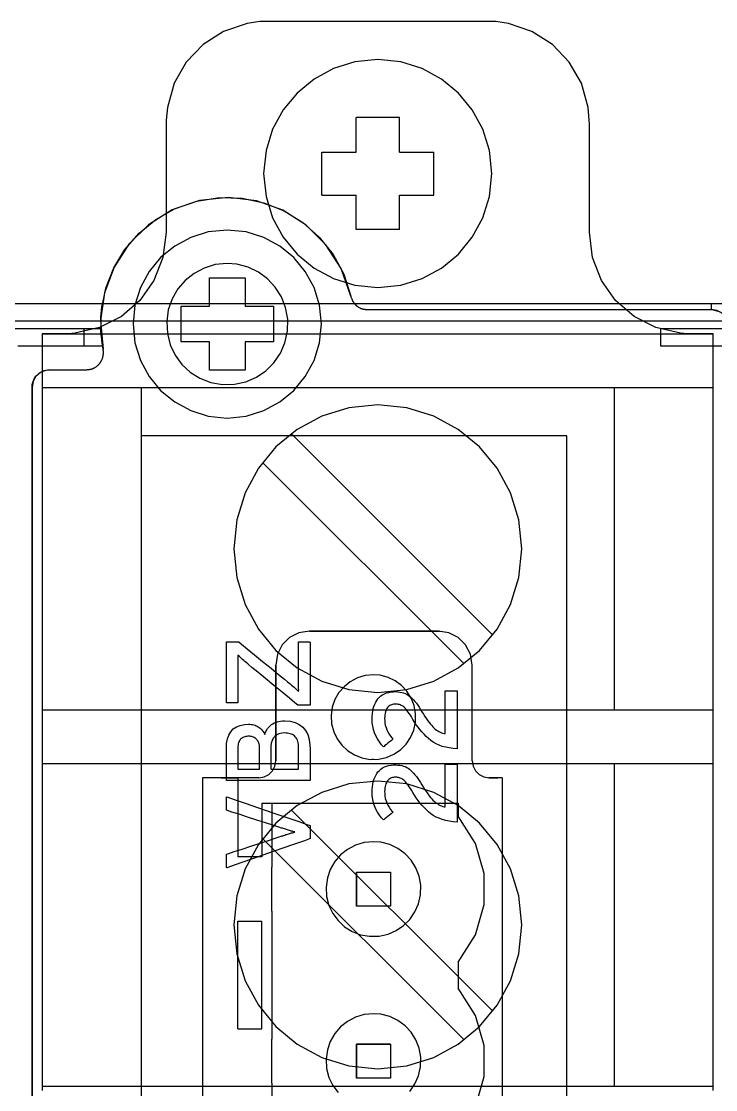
# Model space of a CAD drawing. Extents: x 1 to 47.7, y 0.2 to 33.5.
# Drawn here: x 35.12 to 35.927, y 14.195 to 15.438 of the extents above; entities that cross this region are included whole.
import ezdxf

# ---------------------------------------------------------------- set-up
doc = ezdxf.new("R2010")
doc.units = 0
doc.header["$MEASUREMENT"] = 0
for name, color, linetype in [('1_1__SCREW_TERMINAL_BLOCK_', 7, 'CONTINUOUS'), ('1_2__SCREW_TERMINAL_BLOCK_', 7, 'CONTINUOUS'), ('1_3__CONNECTORIZED_RELAY__', 7, 'CONTINUOUS'), ('1_4__CONNECTORIZED_RELAY__', 7, 'CONTINUOUS')]:
    doc.layers.add(name, color=color, linetype=linetype)

msp = doc.modelspace()

# ---------------------------------------------------------------- linework, layer by layer
at = {"layer": '1_1__SCREW_TERMINAL_BLOCK_'}
for points in [[(35.9241, 14.1946), (35.9241, 14.3402), (35.9241, 14.4781), (35.9241, 14.6064), (35.9241, 14.7232), (35.9241, 14.7767), (35.9241, 14.8265), (35.9241, 14.8726), (35.9241, 14.9145), (35.9241, 14.9521), (35.9241, 14.9851), (35.9241, 15.0134), (35.9241, 15.0366), (35.9241, 15.0545), (35.9241, 15.0668), (35.9241, 15.0735), (35.9241, 15.0746), (35.9239, 15.0746), (35.923, 15.0746), (35.9023, 15.0746), (35.8989, 15.0746), (35.8983, 15.0746), (35.8937, 15.0746), (35.8861, 15.0752), (35.8575, 15.0817), (35.8321, 15.0947), (35.8107, 15.1132), (35.7943, 15.1363), (35.7838, 15.1631), (35.7801, 15.1926), (35.7801, 15.1948), (35.7801, 15.2009), (35.7801, 15.2221), (35.7801, 15.2796), (35.7801, 15.3042), (35.7801, 15.3184), (35.78, 15.3229), (35.7787, 15.3378), (35.7708, 15.3658), (35.7567, 15.3904), (35.7372, 15.4109), (35.7134, 15.4262), (35.686, 15.4354), (35.6713, 15.4375), (35.6638, 15.4378), (35.6615, 15.4378), (35.6537, 15.4378), (35.6386, 15.4378), (35.6176, 15.4378), (35.5922, 15.4378), (35.5341, 15.4378), (35.476, 15.4378), (35.4506, 15.4378), (35.4296, 15.4378), (35.4145, 15.4378), (35.4067, 15.4378), (35.4044, 15.4378), (35.3969, 15.4375), (35.3822, 15.4354), (35.3548, 15.4262), (35.331, 15.4109), (35.3115, 15.3904), (35.2974, 15.3658), (35.2895, 15.3378), (35.2882, 15.3229), (35.2881, 15.3184), (35.2881, 15.3042), (35.2881, 15.2796), (35.2881, 15.2221), (35.2881, 15.2009), (35.2881, 15.1948), (35.2881, 15.1926), (35.2844, 15.1631), (35.2739, 15.1363), (35.2575, 15.1132), (35.2361, 15.0947), (35.2107, 15.0817), (35.1821, 15.0752), (35.1745, 15.0746), (35.1699, 15.0746), (35.1693, 15.0746), (35.1659, 15.0746), (35.1452, 15.0746), (35.1443, 15.0746), (35.1441, 15.0746), (35.1441, 15.0735), (35.1441, 15.0668), (35.1441, 15.0545), (35.1441, 15.0366), (35.1441, 15.0134), (35.1441, 14.9851), (35.1441, 14.9521), (35.1441, 14.9145), (35.1441, 14.8726), (35.1441, 14.8265), (35.1441, 14.7767), (35.1441, 14.7232), (35.1441, 14.6064), (35.1441, 14.4781), (35.1441, 14.3402), (35.1441, 14.1946)], [(35.5592, 15.3259), (35.509, 15.3259)], [(35.509, 15.2859), (35.509, 15.3259)], [(35.5592, 15.2859), (35.5592, 15.3259)], [(35.469, 15.2358), (35.469, 15.2859)], [(35.469, 15.2859), (35.509, 15.2859)], [(35.5592, 15.2859), (35.5992, 15.2859)], [(35.5992, 15.2358), (35.5992, 15.2859)], [(35.469, 15.2358), (35.509, 15.2358)], [(35.509, 15.1958), (35.509, 15.2358)], [(35.5592, 15.2358), (35.5992, 15.2358)], [(35.5592, 15.1958), (35.5592, 15.2358)], [(35.5592, 15.1958), (35.509, 15.1958)], [(35.1187, 15.0604), (35.1371, 15.0604), (35.1534, 15.0604), (35.1671, 15.0604), (35.1782, 15.0604), (35.1827, 15.0604), (35.1864, 15.0604), (35.1892, 15.0604), (35.1913, 15.0604), (35.1924, 15.0604), (35.1927, 15.0604), (35.1927, 15.0605), (35.1927, 15.0611), (35.1927, 15.0635), (35.1927, 15.0713), (35.1927, 15.0754), (35.1927, 15.0786), (35.1927, 15.0803), (35.1927, 15.0804), (35.1919, 15.0804), (35.1902, 15.0804), (35.1877, 15.0804), (35.1844, 15.0804), (35.1803, 15.0804), (35.1699, 15.0804), (35.1566, 15.0804), (35.1409, 15.0804), (35.123, 15.0804), (35.103, 15.0804)], [(35.1441, 15.0746), (35.9241, 15.0746)], [(35.9356, 15.0804), (35.9171, 15.0804), (35.9009, 15.0804), (35.8872, 15.0804), (35.8763, 15.0804), (35.872, 15.0804), (35.8684, 15.0804), (35.8657, 15.0804), (35.8638, 15.0804), (35.8629, 15.0804), (35.8627, 15.0804), (35.8627, 15.0801), (35.8627, 15.078), (35.8627, 15.0704), (35.8627, 15.0629), (35.8627, 15.0608), (35.8627, 15.0604), (35.8629, 15.0604), (35.8638, 15.0604), (35.8657, 15.0604), (35.8684, 15.0604), (35.872, 15.0604), (35.8763, 15.0604), (35.8872, 15.0604), (35.9009, 15.0604), (35.9171, 15.0604), (35.9356, 15.0604)], [(35.1441, 15.012), (35.9241, 15.012)], [(35.2592, 15.012), (35.2592, 14.637)], [(35.809, 15.012), (35.809, 14.637)], [(35.4335, 14.9585), (35.6678, 14.7242)], [(35.4001, 14.925), (35.6344, 14.6908)], [(35.1441, 14.637), (35.9241, 14.637)], [(35.1441, 14.5747), (35.9241, 14.5747)], [(35.2592, 14.5747), (35.2592, 14.1997)], [(35.809, 14.5747), (35.809, 14.1997)], [(35.4335, 14.5209), (35.6678, 14.2867)], [(35.4001, 14.4875), (35.6344, 14.2532)], [(35.1441, 14.1997), (35.9241, 14.1997)]]:
    msp.add_lwpolyline(points, dxfattribs=at)
for points in [[(35.5341, 15.3934), (35.5074, 15.3907), (35.4826, 15.383), (35.46, 15.3707), (35.4404, 15.3545), (35.4242, 15.3349), (35.4119, 15.3124), (35.4042, 15.2875), (35.4014, 15.2608), (35.4042, 15.2341), (35.4119, 15.2093), (35.4242, 15.1868), (35.4404, 15.1671), (35.46, 15.151), (35.4826, 15.1387), (35.5074, 15.131), (35.5341, 15.1283), (35.5608, 15.131), (35.5856, 15.1387), (35.6082, 15.151), (35.6278, 15.1671), (35.644, 15.1868), (35.6563, 15.2093), (35.664, 15.2341), (35.6667, 15.2608), (35.664, 15.2875), (35.6563, 15.3124), (35.644, 15.3349), (35.6278, 15.3545), (35.6082, 15.3707), (35.5856, 15.383), (35.5608, 15.3907)], [(35.5341, 14.9919), (35.5004, 14.9885), (35.469, 14.9787), (35.4405, 14.9633), (35.4158, 14.9429), (35.3953, 14.9181), (35.3798, 14.8897), (35.3701, 14.8583), (35.3667, 14.8246), (35.3701, 14.7909), (35.3798, 14.7595), (35.3953, 14.731), (35.4158, 14.7063), (35.4405, 14.6859), (35.469, 14.6705), (35.5004, 14.6607), (35.5341, 14.6573), (35.5678, 14.6607), (35.5992, 14.6705), (35.6277, 14.6859), (35.6524, 14.7063), (35.6729, 14.731), (35.6883, 14.7595), (35.6981, 14.7909), (35.7015, 14.8246), (35.6981, 14.8583), (35.6883, 14.8897), (35.6729, 14.9181), (35.6524, 14.9429), (35.6277, 14.9633), (35.5992, 14.9787), (35.5678, 14.9885)], [(35.5341, 14.5543), (35.5004, 14.551), (35.469, 14.5412), (35.4405, 14.5258), (35.4158, 14.5054), (35.3953, 14.4807), (35.3798, 14.4522), (35.3701, 14.4208), (35.3667, 14.3871), (35.3701, 14.3534), (35.3798, 14.322), (35.3953, 14.2936), (35.4158, 14.2688), (35.4405, 14.2484), (35.469, 14.233), (35.5004, 14.2232), (35.5341, 14.2198), (35.5678, 14.2232), (35.5992, 14.233), (35.6277, 14.2484), (35.6524, 14.2688), (35.6729, 14.2936), (35.6883, 14.322), (35.6981, 14.3534), (35.7015, 14.3871), (35.6981, 14.4208), (35.6883, 14.4522), (35.6729, 14.4807), (35.6524, 14.5054), (35.6277, 14.5258), (35.5992, 14.5412), (35.5678, 14.551)]]:
    msp.add_lwpolyline(points, close=True, dxfattribs=at)
at = {"layer": '1_2__SCREW_TERMINAL_BLOCK_'}
for points in [[(35.5028, 15.1182), (35.4916, 15.1503), (35.4739, 15.1781), (35.451, 15.2009), (35.4237, 15.2182), (35.3932, 15.2291), (35.3605, 15.2331), (35.3267, 15.2295), (35.2951, 15.2185), (35.2676, 15.2012), (35.2448, 15.1788), (35.2275, 15.152), (35.2163, 15.1221), (35.2119, 15.0899), (35.2148, 15.0565)], [(35.3384, 15.1396), (35.3799, 15.1396), (35.3799, 15.1065), (35.4129, 15.1065), (35.4129, 15.0652), (35.3799, 15.0652), (35.3799, 15.0321), (35.3384, 15.0321), (35.3384, 15.0652), (35.3054, 15.0652), (35.3054, 15.1065), (35.3384, 15.1065), (35.3384, 15.1396)], [(35.5028, 15.1182), (35.503, 15.1174), (35.5033, 15.1166), (35.5036, 15.1158), (35.5039, 15.115), (35.5042, 15.1142), (35.5045, 15.1135), (35.5049, 15.1127), (35.5053, 15.112), (35.5058, 15.1113), (35.5062, 15.1106), (35.5068, 15.1099), (35.5073, 15.1093), (35.5079, 15.1087), (35.5085, 15.1081), (35.5091, 15.1075), (35.5098, 15.1069), (35.5105, 15.1064), (35.5112, 15.1059), (35.5119, 15.1055), (35.5126, 15.1051), (35.5133, 15.1047), (35.5141, 15.1043), (35.5149, 15.104), (35.5157, 15.1037), (35.5165, 15.1035), (35.5173, 15.1033), (35.5181, 15.1031), (35.5189, 15.103), (35.5197, 15.1029), (35.5206, 15.1028), (35.5214, 15.1027), (35.5222, 15.1026)], [(35.5222, 15.1026), (35.9219, 15.1026)], [(35.9419, 15.0826), (35.9409, 15.0889), (35.938, 15.0944), (35.9337, 15.0987), (35.9282, 15.1016), (35.9219, 15.1026)], [(35.1157, 15.0604), (35.1369, 15.0604), (35.1561, 15.0604), (35.173, 15.0604), (35.1874, 15.0604), (35.1935, 15.0604), (35.1989, 15.0604), (35.2036, 15.0604), (35.2074, 15.0604), (35.2104, 15.0604), (35.2125, 15.0604), (35.2137, 15.0604), (35.214, 15.0604), (35.214, 15.0605), (35.214, 15.0611), (35.2137, 15.0635), (35.2129, 15.0713), (35.2124, 15.0754), (35.2121, 15.0786), (35.2119, 15.0803), (35.2119, 15.0804), (35.2118, 15.0804), (35.2111, 15.0804), (35.2093, 15.0804), (35.2067, 15.0804), (35.2033, 15.0804), (35.199, 15.0804), (35.194, 15.0804), (35.1882, 15.0804), (35.1745, 15.0804), (35.1581, 15.0804), (35.1395, 15.0804), (35.1188, 15.0804)], [(35.1952, 15.0326), (35.196, 15.0327), (35.1968, 15.0328), (35.1976, 15.0329), (35.1984, 15.033), (35.1992, 15.0331), (35.2, 15.0332), (35.2008, 15.0334), (35.2016, 15.0336), (35.2023, 15.0339), (35.2031, 15.0342), (35.2038, 15.0345), (35.2045, 15.0349), (35.2052, 15.0353), (35.2059, 15.0357), (35.2066, 15.0361), (35.2073, 15.0366), (35.2079, 15.0371), (35.2085, 15.0377), (35.2091, 15.0382), (35.2097, 15.0388), (35.2102, 15.0394), (35.2107, 15.04), (35.2112, 15.0406), (35.2117, 15.0413), (35.2121, 15.042), (35.2125, 15.0427), (35.2129, 15.0434), (35.2133, 15.0441), (35.2136, 15.0448), (35.2139, 15.0456), (35.2142, 15.0464), (35.2144, 15.0471), (35.2146, 15.0479), (35.2148, 15.0487), (35.2149, 15.0495), (35.215, 15.0503), (35.2151, 15.0511), (35.2152, 15.0519), (35.2152, 15.0527), (35.2151, 15.0535), (35.2151, 15.0543), (35.215, 15.0549), (35.215, 15.0551), (35.215, 15.0553), (35.2149, 15.0555), (35.2149, 15.0557), (35.2149, 15.0559), (35.2148, 15.0561), (35.2148, 15.0563), (35.2148, 15.0565)], [(35.1523, 15.0326), (35.146, 15.0316), (35.1405, 15.0287), (35.1362, 15.0244), (35.1333, 15.0189), (35.1323, 15.0126)], [(35.1523, 15.0326), (35.1952, 15.0326)], [(35.1323, 15.0126), (35.1323, 12.379)], [(35.7541, 14.9558), (35.2591, 14.9558)], [(35.2591, 14.9558), (35.2591, 12.5058)], [(35.7541, 12.5058), (35.7541, 14.9558)], [(35.4549, 14.7287), (35.4424, 14.7267), (35.4316, 14.7211), (35.4231, 14.7126), (35.4175, 14.7018), (35.4155, 14.6893)], [(35.4549, 14.7287), (35.4424, 14.7267), (35.4316, 14.7211), (35.4231, 14.7126), (35.4175, 14.7018), (35.4155, 14.6893)], [(35.6045, 14.7287), (35.4549, 14.7287)], [(35.4549, 14.7287), (35.4549, 14.7287)], [(35.4549, 14.7287), (35.6045, 14.7287)], [(35.6045, 14.7287), (35.6045, 14.7287)], [(35.6045, 14.7287), (35.606, 14.7287)], [(35.6439, 14.6893), (35.6418, 14.7018), (35.6363, 14.7126), (35.6277, 14.7211), (35.6169, 14.7267), (35.6045, 14.7287)], [(35.6061, 14.7287), (35.606, 14.7287)], [(35.4155, 14.6893), (35.4155, 14.5779)], [(35.4155, 14.6893), (35.4155, 14.6893)], [(35.4155, 14.5779), (35.4155, 14.6893)], [(35.6439, 14.5779), (35.6439, 14.6893)], [(35.3958, 14.5582), (35.402, 14.5592), (35.4074, 14.562), (35.4117, 14.5663), (35.4145, 14.5717), (35.4155, 14.5779)], [(35.3958, 14.5582), (35.402, 14.5592), (35.4074, 14.562), (35.4117, 14.5663), (35.4145, 14.5717), (35.4155, 14.5779)], [(35.4155, 14.5779), (35.4155, 14.5779)], [(35.5291, 14.5795), (35.5271, 14.5795)], [(35.6439, 14.5779), (35.6449, 14.5717), (35.6477, 14.5663), (35.6519, 14.562), (35.6573, 14.5592), (35.6635, 14.5582)], [(35.3958, 14.5582), (35.3303, 14.5582)], [(35.3303, 14.5582), (35.3303, 12.8992)], [(35.3561, 14.5582), (35.3366, 14.5582)], [(35.3716, 14.5582), (35.3519, 14.5582)], [(35.3519, 14.5582), (35.3716, 14.5582)], [(35.3561, 14.5582), (35.3716, 14.5582)], [(35.3958, 14.5582), (35.3716, 14.5582)], [(35.3716, 14.5582), (35.3716, 14.5582)], [(35.3716, 14.5582), (35.3716, 14.4661)], [(35.3958, 14.5582), (35.3958, 14.5582)], [(35.6635, 14.5582), (35.6628, 14.5582)], [(35.6635, 14.5582), (35.6736, 14.5582)], [(35.6787, 14.5582), (35.6635, 14.5582)], [(35.6635, 14.5582), (35.6635, 14.5582)], [(35.6736, 14.5582), (35.6635, 14.5582)], [(35.6787, 14.5582), (35.6787, 12.8992)], [(35.3992, 14.5287), (35.6275, 14.5287)], [(35.3992, 14.5287), (35.3992, 14.4661)], [(35.411, 14.5287), (35.411, 14.4542)], [(35.6275, 14.5287), (35.6275, 14.5135)], [(35.6275, 14.3439), (35.6477, 14.3756), (35.6578, 14.4106), (35.6578, 14.4468), (35.6477, 14.4818), (35.6275, 14.5135)], [(35.3992, 14.4661), (35.3716, 14.4661)], [(35.411, 14.4523), (35.411, 14.4542)], [(35.411, 14.4051), (35.411, 14.4523)], [(35.5094, 14.409), (35.5094, 14.4484)], [(35.5094, 14.4484), (35.5488, 14.4484)], [(35.5094, 14.4484), (35.5094, 14.409)], [(35.5094, 14.4484), (35.5094, 14.4484)], [(35.5094, 14.4484), (35.5488, 14.4484)], [(35.5488, 14.4484), (35.5488, 14.409)], [(35.411, 14.4032), (35.411, 14.4051)], [(35.411, 14.4032), (35.411, 14.2542)], [(35.5488, 14.409), (35.5094, 14.409)], [(35.3716, 14.2661), (35.3716, 14.3913)], [(35.3716, 14.3913), (35.3992, 14.3913)], [(35.3992, 14.2661), (35.3992, 14.3913)], [(35.5269, 14.3736), (35.5269, 14.3736)], [(35.6275, 14.3439), (35.6275, 14.3135)], [(35.6275, 14.1439), (35.6477, 14.1756), (35.6578, 14.2106), (35.6578, 14.2468), (35.6477, 14.2818), (35.6275, 14.3135)], [(35.5715, 14.1935), (35.5774, 14.2021), (35.5815, 14.2117), (35.5838, 14.2221), (35.584, 14.2331), (35.5821, 14.2437), (35.5783, 14.2535), (35.5728, 14.2622), (35.5658, 14.2698), (35.5575, 14.2759), (35.5481, 14.2804), (35.5378, 14.2831), (35.5291, 14.2838), (35.5291, 14.2838), (35.5291, 14.2838), (35.5291, 14.2838), (35.5291, 14.2838), (35.5291, 14.2838), (35.5291, 14.2838), (35.5291, 14.2838), (35.5291, 14.2838), (35.5182, 14.2827), (35.5081, 14.2797), (35.4989, 14.2748), (35.4908, 14.2684), (35.4841, 14.2606), (35.4789, 14.2516), (35.4755, 14.2416), (35.474, 14.2309), (35.4746, 14.22), (35.4773, 14.2097), (35.4818, 14.2003), (35.488, 14.192)], [(35.3716, 14.2661), (35.3992, 14.2661)], [(35.411, 14.2523), (35.411, 14.2542)], [(35.411, 14.2051), (35.411, 14.2523)], [(35.5094, 14.209), (35.5094, 14.2484)], [(35.5094, 14.2484), (35.5488, 14.2484)], [(35.5094, 14.2484), (35.5094, 14.2484)], [(35.5488, 14.2484), (35.5094, 14.2484)], [(35.5094, 14.2484), (35.5094, 14.209)], [(35.5488, 14.2484), (35.5488, 14.209)], [(35.411, 14.2031), (35.411, 14.2051)], [(35.411, 14.2031), (35.411, 14.0542)], [(35.5488, 14.209), (35.5094, 14.209)]]:
    msp.add_lwpolyline(points, dxfattribs=at)
for points in [[(35.3591, 15.1952), (35.3371, 15.193), (35.3166, 15.1866), (35.298, 15.1765), (35.2817, 15.1632), (35.2683, 15.147), (35.2582, 15.1284), (35.2518, 15.1079), (35.2496, 15.0859), (35.2518, 15.0638), (35.2582, 15.0433), (35.2683, 15.0247), (35.2817, 15.0085), (35.298, 14.9952), (35.3166, 14.9851), (35.3371, 14.9787), (35.3591, 14.9765), (35.3811, 14.9787), (35.4017, 14.9851), (35.4203, 14.9952), (35.4365, 15.0085), (35.4499, 15.0247), (35.46, 15.0433), (35.4664, 15.0638), (35.4686, 15.0859), (35.4664, 15.1079), (35.46, 15.1284), (35.4499, 15.147), (35.4365, 15.1632), (35.4203, 15.1765), (35.4017, 15.1866), (35.3811, 15.193)], [(35.5291, 14.6779), (35.5194, 14.677), (35.5104, 14.6742), (35.5021, 14.6699), (35.4949, 14.6641), (35.4889, 14.6572), (35.4843, 14.6491), (35.4812, 14.6403), (35.4799, 14.6307), (35.4805, 14.6209), (35.4829, 14.6117), (35.4869, 14.6033), (35.4924, 14.5959), (35.4991, 14.5897), (35.507, 14.5847), (35.5157, 14.5813), (35.5251, 14.5796), (35.535, 14.5798), (35.5443, 14.5819), (35.5528, 14.5856), (35.5605, 14.5908), (35.567, 14.5973), (35.5722, 14.6049), (35.5759, 14.6135), (35.5779, 14.6228), (35.5781, 14.6326), (35.5764, 14.6421), (35.573, 14.6508), (35.5681, 14.6587), (35.5619, 14.6654), (35.5544, 14.6709), (35.5461, 14.6749), (35.5369, 14.6773), (35.5291, 14.6779), (35.5291, 14.6779), (35.5291, 14.6779), (35.5291, 14.6779), (35.5291, 14.6779), (35.5291, 14.6779), (35.5291, 14.6779), (35.5291, 14.6779)], [(35.5291, 14.4838), (35.5182, 14.4827), (35.5081, 14.4797), (35.4989, 14.4748), (35.4908, 14.4684), (35.4841, 14.4606), (35.4789, 14.4516), (35.4755, 14.4416), (35.474, 14.4309), (35.4746, 14.4199), (35.4773, 14.4097), (35.4818, 14.4003), (35.488, 14.392), (35.4955, 14.3849), (35.5043, 14.3794), (35.5141, 14.3756), (35.5247, 14.3738), (35.5357, 14.374), (35.5461, 14.3763), (35.5557, 14.3804), (35.5642, 14.3862), (35.5715, 14.3935), (35.5774, 14.4021), (35.5815, 14.4117), (35.5838, 14.4221), (35.584, 14.4331), (35.5821, 14.4437), (35.5783, 14.4535), (35.5728, 14.4622), (35.5658, 14.4698), (35.5575, 14.4759), (35.5481, 14.4804), (35.5378, 14.4831), (35.5291, 14.4838), (35.5291, 14.4838), (35.5291, 14.4838), (35.5291, 14.4838), (35.5291, 14.4838), (35.5291, 14.4838), (35.5291, 14.4838), (35.5291, 14.4838)]]:
    msp.add_lwpolyline(points, close=True, dxfattribs=at)
at = {"layer": '1_3__CONNECTORIZED_RELAY__'}
for points in [[(35.9559, 15.1094), (35.9165, 15.1094), (35.8762, 15.1094), (35.835, 15.1094), (35.793, 15.1094), (35.7072, 15.1094), (35.6196, 15.1094), (35.5312, 15.1094), (35.4427, 15.1094), (35.3551, 15.1094), (35.2693, 15.1094), (35.2274, 15.1094), (35.1861, 15.1094), (35.1458, 15.1094), (35.1065, 15.1094)], [(35.0893, 15.0894), (35.1502, 15.0894), (35.2135, 15.0894), (35.2788, 15.0894), (35.3455, 15.0894), (35.4134, 15.0894), (35.6878, 15.0894), (35.7551, 15.0894), (35.8211, 15.0894), (35.8852, 15.0894), (35.9472, 15.0894)]]:
    msp.add_lwpolyline(points, dxfattribs=at)
for points in [[(35.4554, 14.6425), (35.4549, 14.6425), (35.4535, 14.6425), (35.4515, 14.6425), (35.4492, 14.6425), (35.4467, 14.6425), (35.4445, 14.6425), (35.4426, 14.6425), (35.4415, 14.6425), (35.441, 14.6426), (35.4378, 14.6453), (35.4314, 14.6506), (35.4229, 14.6576), (35.4132, 14.6656), (35.4035, 14.6737), (35.3947, 14.6809), (35.3879, 14.6865), (35.3842, 14.6896), (35.3829, 14.6907), (35.3813, 14.6921), (35.3797, 14.6934), (35.3783, 14.6947), (35.3768, 14.6959), (35.3754, 14.6972), (35.3741, 14.6984), (35.3728, 14.6996), (35.3715, 14.7008), (35.3714, 14.6992), (35.3715, 14.6972), (35.3715, 14.6951), (35.3715, 14.6929), (35.3716, 14.6907), (35.3716, 14.6883), (35.3716, 14.686), (35.3716, 14.6835), (35.3716, 14.6813), (35.3716, 14.6796), (35.3716, 14.6759), (35.3716, 14.6706), (35.3716, 14.6646), (35.3716, 14.6585), (35.3716, 14.6528), (35.3716, 14.6483), (35.3716, 14.6457), (35.3715, 14.6453), (35.3707, 14.6453), (35.3691, 14.6453), (35.367, 14.6453), (35.3647, 14.6453), (35.3625, 14.6453), (35.3605, 14.6453), (35.359, 14.6453), (35.3582, 14.6453), (35.3582, 14.6466), (35.3582, 14.6524), (35.3582, 14.6616), (35.3582, 14.673), (35.3582, 14.6851), (35.3582, 14.6969), (35.3582, 14.7068), (35.3582, 14.7137), (35.3582, 14.7163), (35.3587, 14.7163), (35.3601, 14.7163), (35.3621, 14.7163), (35.3644, 14.7163), (35.3668, 14.7163), (35.3691, 14.7163), (35.3709, 14.7163), (35.372, 14.7163), (35.3725, 14.7162), (35.3757, 14.7136), (35.3821, 14.7083), (35.3907, 14.7013), (35.4003, 14.6934), (35.4101, 14.6855), (35.4188, 14.6783), (35.4256, 14.6728), (35.4293, 14.6697), (35.4307, 14.6686), (35.4323, 14.6673), (35.4339, 14.666), (35.4354, 14.6647), (35.4368, 14.6635), (35.4382, 14.6622), (35.4395, 14.661), (35.4408, 14.6598), (35.442, 14.6586), (35.4422, 14.6601), (35.4421, 14.6621), (35.4421, 14.6643), (35.442, 14.6664), (35.442, 14.6687), (35.442, 14.671), (35.442, 14.6734), (35.442, 14.6758), (35.4419, 14.678), (35.4419, 14.6798), (35.4419, 14.6838), (35.4419, 14.6894), (35.4419, 14.6958), (35.4419, 14.7023), (35.4419, 14.7083), (35.4419, 14.713), (35.4419, 14.7158), (35.442, 14.7163), (35.4429, 14.7163), (35.4445, 14.7163), (35.4465, 14.7163), (35.4488, 14.7163), (35.4511, 14.7163), (35.4531, 14.7163), (35.4546, 14.7163), (35.4553, 14.7163), (35.4554, 14.7149), (35.4554, 14.7089), (35.4554, 14.6993), (35.4554, 14.6875), (35.4554, 14.6749), (35.4554, 14.6627), (35.4554, 14.6524), (35.4554, 14.6452)], [(35.6264, 14.5917), (35.6217, 14.5921), (35.6173, 14.5928), (35.6131, 14.5936), (35.6091, 14.5947), (35.6054, 14.5961), (35.602, 14.5977), (35.5987, 14.5995), (35.5957, 14.6015), (35.593, 14.6038), (35.5904, 14.6062), (35.5879, 14.6088), (35.5855, 14.6114), (35.5832, 14.6142), (35.581, 14.617), (35.5788, 14.6199), (35.5768, 14.623), (35.5749, 14.6261), (35.5733, 14.6289), (35.572, 14.6309), (35.5708, 14.6328), (35.5696, 14.6345), (35.5684, 14.636), (35.5673, 14.6374), (35.5663, 14.6386), (35.5653, 14.6397), (35.5643, 14.6406), (35.5633, 14.6413), (35.5624, 14.6419), (35.5614, 14.6424), (35.5603, 14.6429), (35.5593, 14.6433), (35.5583, 14.6435), (35.5572, 14.6438), (35.5561, 14.6439), (35.555, 14.6439), (35.5537, 14.6439), (35.5524, 14.6437), (35.5512, 14.6435), (35.5501, 14.6431), (35.549, 14.6427), (35.5481, 14.6421), (35.5471, 14.6414), (35.5463, 14.6406), (35.5455, 14.6398), (35.5448, 14.6387), (35.5441, 14.6375), (35.5436, 14.6362), (35.5431, 14.6347), (35.5427, 14.633), (35.5424, 14.6313), (35.5423, 14.6294), (35.5421, 14.6273), (35.5422, 14.6249), (35.5424, 14.6221), (35.5429, 14.6193), (35.5437, 14.6166), (35.5446, 14.614), (35.5458, 14.6114), (35.5473, 14.6089), (35.549, 14.6065), (35.5509, 14.6042), (35.5517, 14.603), (35.5509, 14.6024), (35.5496, 14.6013), (35.5479, 14.5999), (35.546, 14.5984), (35.5442, 14.5969), (35.5425, 14.5956), (35.5414, 14.5946), (35.5408, 14.5942), (35.5386, 14.5966), (35.5361, 14.5999), (35.5339, 14.6033), (35.532, 14.6068), (35.5305, 14.6105), (35.5293, 14.6143), (35.5284, 14.6182), (35.5278, 14.6222), (35.5276, 14.6263), (35.5277, 14.6296), (35.5279, 14.6328), (35.5284, 14.6358), (35.5289, 14.6386), (35.5297, 14.6412), (35.5306, 14.6437), (35.5317, 14.646), (35.5329, 14.6481), (35.5343, 14.6501), (35.536, 14.6519), (35.5378, 14.6535), (35.5398, 14.6548), (35.542, 14.6559), (35.5443, 14.6568), (35.5469, 14.6575), (35.5496, 14.658), (35.5525, 14.6582), (35.5552, 14.6583), (35.5576, 14.6581), (35.5599, 14.6579), (35.562, 14.6574), (35.5641, 14.6569), (35.566, 14.6562), (35.5678, 14.6553), (35.5696, 14.6543), (35.5712, 14.6532), (35.5727, 14.6519), (35.5742, 14.6503), (35.5758, 14.6487), (35.5774, 14.6468), (35.579, 14.6448), (35.5806, 14.6426), (35.5822, 14.6402), (35.5839, 14.6377), (35.5855, 14.635), (35.5873, 14.6321), (35.589, 14.6293), (35.5907, 14.6268), (35.5923, 14.6245), (35.5939, 14.6224), (35.5954, 14.6205), (35.5969, 14.6188), (35.5983, 14.6173), (35.5997, 14.616), (35.601, 14.6148), (35.6024, 14.6137), (35.6038, 14.6128), (35.6053, 14.6119), (35.6067, 14.6112), (35.6082, 14.6106), (35.6097, 14.61), (35.6112, 14.6096), (35.6123, 14.6096), (35.6123, 14.6125), (35.6123, 14.6181), (35.6123, 14.6255), (35.6123, 14.6339), (35.6123, 14.6422), (35.6123, 14.6498), (35.6123, 14.6557), (35.6123, 14.6589), (35.6124, 14.6593), (35.6134, 14.6593), (35.6151, 14.6593), (35.6173, 14.6593), (35.6197, 14.6593), (35.622, 14.6593), (35.6241, 14.6593), (35.6256, 14.6593), (35.6263, 14.6593), (35.6264, 14.6578), (35.6264, 14.6521), (35.6264, 14.6432), (35.6264, 14.6325), (35.6264, 14.621), (35.6264, 14.61), (35.6264, 14.6006), (35.6264, 14.5941)], [(35.4256, 14.6244), (35.4321, 14.6239), (35.4379, 14.6225), (35.4428, 14.6202), (35.4469, 14.6171), (35.4502, 14.6132), (35.4527, 14.6084), (35.4544, 14.6027), (35.4553, 14.5962), (35.4554, 14.5919), (35.4554, 14.5893), (35.4554, 14.5848), (35.4554, 14.5789), (35.4554, 14.5724), (35.4554, 14.566), (35.4554, 14.5605), (35.4554, 14.5565), (35.4554, 14.5548), (35.4524, 14.5548), (35.4433, 14.5548), (35.4296, 14.5548), (35.4134, 14.5548), (35.3964, 14.5548), (35.3806, 14.5548), (35.3678, 14.5548), (35.3599, 14.5548), (35.3582, 14.555), (35.3582, 14.5573), (35.3582, 14.5618), (35.3582, 14.5678), (35.3582, 14.5745), (35.3582, 14.5811), (35.3582, 14.587), (35.3582, 14.5913), (35.3582, 14.5934), (35.3584, 14.5981), (35.3593, 14.6033), (35.3609, 14.6079), (35.3632, 14.6117), (35.3661, 14.6149), (35.3698, 14.6174), (35.3741, 14.6191), (35.3791, 14.6202), (35.3838, 14.6205), (35.3855, 14.6204), (35.387, 14.6203), (35.3886, 14.62), (35.39, 14.6197), (35.3914, 14.6192), (35.3927, 14.6187), (35.394, 14.6181), (35.3951, 14.6174), (35.3962, 14.6166), (35.3973, 14.6158), (35.3983, 14.6149), (35.3992, 14.614), (35.4001, 14.6129), (35.4009, 14.6119), (35.4016, 14.6108), (35.4023, 14.6096), (35.4029, 14.6086), (35.4033, 14.61), (35.4038, 14.6114), (35.4044, 14.6127), (35.4052, 14.614), (35.406, 14.6153), (35.407, 14.6165), (35.4081, 14.6177), (35.4093, 14.6189), (35.4106, 14.62), (35.412, 14.621), (35.4136, 14.6219), (35.4152, 14.6226), (35.4171, 14.6232), (35.419, 14.6237), (35.4211, 14.6241), (35.4232, 14.6243)], [(35.426, 14.6103), (35.4224, 14.61), (35.4192, 14.6092), (35.4166, 14.608), (35.4143, 14.6063), (35.4125, 14.6041), (35.4112, 14.6015), (35.4103, 14.5984), (35.4098, 14.5949), (35.4098, 14.5931), (35.4098, 14.5909), (35.4098, 14.5874), (35.4098, 14.5831), (35.4098, 14.5786), (35.4098, 14.5742), (35.4098, 14.5707), (35.4098, 14.5685), (35.41, 14.5681), (35.412, 14.5681), (35.416, 14.5681), (35.4212, 14.5681), (35.4269, 14.5681), (35.4325, 14.5681), (35.4374, 14.5681), (35.4408, 14.5681), (35.4421, 14.5681), (35.4421, 14.5691), (35.4421, 14.5717), (35.4421, 14.5755), (35.4421, 14.5799), (35.4421, 14.5844), (35.4421, 14.5884), (35.4421, 14.5915), (35.4421, 14.5931), (35.4421, 14.5947), (35.4419, 14.5967), (35.4416, 14.5987), (35.4412, 14.6004), (35.4407, 14.602), (35.44, 14.6034), (35.4392, 14.6047), (35.4382, 14.6059), (35.4372, 14.6068), (35.4361, 14.6076), (35.4349, 14.6083), (35.4336, 14.6089), (35.4322, 14.6094), (35.4308, 14.6098), (35.4293, 14.6101), (35.4277, 14.6102)], [(35.3842, 14.6064), (35.383, 14.6064), (35.3818, 14.6062), (35.3806, 14.606), (35.3795, 14.6058), (35.3784, 14.6054), (35.3774, 14.605), (35.3764, 14.6045), (35.3755, 14.6039), (35.3747, 14.6032), (35.374, 14.6023), (35.3733, 14.6014), (35.3728, 14.6003), (35.3723, 14.5991), (35.372, 14.5978), (35.3717, 14.5964), (35.3716, 14.5949), (35.3715, 14.5933), (35.3715, 14.5924), (35.3715, 14.5898), (35.3715, 14.5861), (35.3715, 14.5818), (35.3715, 14.5774), (35.3715, 14.5733), (35.3715, 14.5702), (35.3715, 14.5683), (35.3717, 14.5681), (35.3736, 14.5681), (35.3767, 14.5681), (35.3808, 14.5681), (35.3852, 14.5681), (35.3895, 14.5681), (35.3931, 14.5681), (35.3957, 14.5681), (35.3966, 14.5681), (35.3966, 14.569), (35.3966, 14.5716), (35.3966, 14.5753), (35.3966, 14.5796), (35.3966, 14.584), (35.3966, 14.5881), (35.3966, 14.5913), (35.3966, 14.5931), (35.3966, 14.5938), (35.3966, 14.5946), (35.3965, 14.5954), (35.3965, 14.5961), (35.3963, 14.5968), (35.3962, 14.5975), (35.396, 14.5982), (35.3958, 14.5988), (35.3955, 14.5994), (35.3952, 14.5999), (35.395, 14.6005), (35.3947, 14.601), (35.3943, 14.6015), (35.394, 14.602), (35.3937, 14.6024), (35.3933, 14.6028), (35.3929, 14.6033), (35.3923, 14.6038), (35.3914, 14.6044), (35.3905, 14.6049), (35.3896, 14.6054), (35.3886, 14.6057), (35.3876, 14.606), (35.3865, 14.6062), (35.3854, 14.6064)], [(35.6264, 14.5066), (35.6217, 14.507), (35.6173, 14.5076), (35.6131, 14.5085), (35.6091, 14.5096), (35.6054, 14.511), (35.602, 14.5125), (35.5987, 14.5144), (35.5957, 14.5164), (35.593, 14.5187), (35.5904, 14.5211), (35.5879, 14.5237), (35.5855, 14.5263), (35.5832, 14.5291), (35.581, 14.5319), (35.5788, 14.5348), (35.5768, 14.5379), (35.5749, 14.541), (35.5733, 14.5438), (35.572, 14.5458), (35.5708, 14.5477), (35.5696, 14.5494), (35.5684, 14.5509), (35.5673, 14.5523), (35.5663, 14.5535), (35.5653, 14.5546), (35.5643, 14.5555), (35.5633, 14.5562), (35.5624, 14.5568), (35.5614, 14.5573), (35.5603, 14.5578), (35.5593, 14.5581), (35.5583, 14.5584), (35.5572, 14.5586), (35.5561, 14.5588), (35.555, 14.5588), (35.5537, 14.5588), (35.5524, 14.5586), (35.5512, 14.5584), (35.5501, 14.558), (35.549, 14.5576), (35.5481, 14.557), (35.5471, 14.5563), (35.5463, 14.5555), (35.5455, 14.5546), (35.5448, 14.5536), (35.5441, 14.5524), (35.5436, 14.551), (35.5431, 14.5496), (35.5427, 14.5479), (35.5424, 14.5462), (35.5423, 14.5443), (35.5421, 14.5422), (35.5422, 14.5398), (35.5424, 14.537), (35.5429, 14.5342), (35.5437, 14.5315), (35.5446, 14.5289), (35.5458, 14.5263), (35.5473, 14.5238), (35.549, 14.5214), (35.5509, 14.5191), (35.5517, 14.5179), (35.5509, 14.5173), (35.5496, 14.5162), (35.5479, 14.5148), (35.546, 14.5133), (35.5442, 14.5118), (35.5425, 14.5105), (35.5414, 14.5095), (35.5408, 14.5091), (35.5386, 14.5115), (35.5361, 14.5148), (35.5339, 14.5182), (35.532, 14.5217), (35.5305, 14.5254), (35.5293, 14.5291), (35.5284, 14.533), (35.5278, 14.5371), (35.5276, 14.5412), (35.5277, 14.5445), (35.5279, 14.5477), (35.5284, 14.5506), (35.5289, 14.5535), (35.5297, 14.5561), (35.5306, 14.5586), (35.5317, 14.5609), (35.5329, 14.563), (35.5343, 14.565), (35.536, 14.5668), (35.5378, 14.5683), (35.5398, 14.5697), (35.542, 14.5708), (35.5443, 14.5717), (35.5469, 14.5724), (35.5496, 14.5729), (35.5525, 14.5731), (35.5552, 14.5732), (35.5576, 14.573), (35.5599, 14.5728), (35.562, 14.5723), (35.5641, 14.5718), (35.566, 14.5711), (35.5678, 14.5702), (35.5696, 14.5692), (35.5712, 14.5681), (35.5727, 14.5668), (35.5742, 14.5652), (35.5758, 14.5636), (35.5774, 14.5617), (35.579, 14.5597), (35.5806, 14.5575), (35.5822, 14.5551), (35.5839, 14.5526), (35.5855, 14.5499), (35.5873, 14.547), (35.589, 14.5442), (35.5907, 14.5417), (35.5923, 14.5394), (35.5939, 14.5373), (35.5954, 14.5354), (35.5969, 14.5337), (35.5983, 14.5321), (35.5997, 14.5308), (35.601, 14.5297), (35.6024, 14.5286), (35.6038, 14.5277), (35.6053, 14.5268), (35.6067, 14.5261), (35.6082, 14.5255), (35.6097, 14.5249), (35.6112, 14.5245), (35.6123, 14.5245), (35.6123, 14.5274), (35.6123, 14.533), (35.6123, 14.5404), (35.6123, 14.5487), (35.6123, 14.5571), (35.6123, 14.5647), (35.6123, 14.5705), (35.6123, 14.5738), (35.6124, 14.5741), (35.6134, 14.5741), (35.6151, 14.5741), (35.6173, 14.5741), (35.6197, 14.5741), (35.622, 14.5741), (35.6241, 14.5741), (35.6256, 14.5741), (35.6263, 14.5741), (35.6264, 14.5726), (35.6264, 14.5669), (35.6264, 14.5581), (35.6264, 14.5474), (35.6264, 14.5359), (35.6264, 14.5249), (35.6264, 14.5155), (35.6264, 14.509)], [(35.4554, 14.5026), (35.4554, 14.5021), (35.4554, 14.5005), (35.4554, 14.4983), (35.4554, 14.4958), (35.4554, 14.4931), (35.4554, 14.4907), (35.4554, 14.4887), (35.4554, 14.4875), (35.4549, 14.4871), (35.4489, 14.485), (35.4375, 14.481), (35.4226, 14.4759), (35.406, 14.4701), (35.3895, 14.4643), (35.3748, 14.4592), (35.3639, 14.4554), (35.3585, 14.4536), (35.3582, 14.4538), (35.3582, 14.4551), (35.3582, 14.4572), (35.3582, 14.4598), (35.3582, 14.4625), (35.3582, 14.4651), (35.3582, 14.4673), (35.3582, 14.4688), (35.3582, 14.4693), (35.3609, 14.4702), (35.3673, 14.4723), (35.3763, 14.4753), (35.3867, 14.4787), (35.3974, 14.4822), (35.4072, 14.4854), (35.4149, 14.4879), (35.4195, 14.4894), (35.4206, 14.4898), (35.4217, 14.4901), (35.4227, 14.4905), (35.4238, 14.4908), (35.4249, 14.4912), (35.426, 14.4916), (35.4272, 14.492), (35.4283, 14.4923), (35.4295, 14.4927), (35.4307, 14.4931), (35.4319, 14.4934), (35.4329, 14.4937), (35.4339, 14.494), (35.4349, 14.4942), (35.4358, 14.4945), (35.4366, 14.4947), (35.4374, 14.4949), (35.4378, 14.4951), (35.4371, 14.4952), (35.4363, 14.4954), (35.4355, 14.4957), (35.4346, 14.4959), (35.4336, 14.4962), (35.4325, 14.4966), (35.4314, 14.4969), (35.4303, 14.4973), (35.4291, 14.4977), (35.4279, 14.498), (35.4267, 14.4984), (35.4255, 14.4987), (35.4244, 14.4991), (35.4233, 14.4994), (35.4222, 14.4997), (35.4212, 14.5), (35.4201, 14.5004), (35.4181, 14.501), (35.4123, 14.5029), (35.4037, 14.5057), (35.3935, 14.509), (35.3828, 14.5124), (35.3728, 14.5157), (35.3646, 14.5183), (35.3594, 14.52), (35.3582, 14.5204), (35.3582, 14.5213), (35.3582, 14.5231), (35.3582, 14.5254), (35.3582, 14.5281), (35.3582, 14.5307), (35.3582, 14.5331), (35.3582, 14.535), (35.3582, 14.5359), (35.3597, 14.5355), (35.3673, 14.5329), (35.3798, 14.5286), (35.3954, 14.5232), (35.4121, 14.5175), (35.4283, 14.5119), (35.4422, 14.5072), (35.4518, 14.5039)]]:
    msp.add_lwpolyline(points, close=True, dxfattribs=at)
at = {"layer": '1_4__CONNECTORIZED_RELAY__'}
for points in [[(35.1323, 13.8134), (35.1323, 14.2431), (35.1323, 14.6157), (35.1323, 14.8863), (35.1323, 15.0096), (35.1325, 15.0156), (35.1334, 15.0191), (35.1348, 15.0223), (35.1367, 15.0252), (35.1391, 15.0277), (35.1419, 15.0297), (35.145, 15.0312), (35.1484, 15.0322), (35.1521, 15.0326), (35.1536, 15.0326), (35.1575, 15.0326), (35.1633, 15.0326), (35.1701, 15.0326), (35.1774, 15.0326), (35.1842, 15.0326), (35.19, 15.0326), (35.1939, 15.0326), (35.1952, 15.0326), (35.196, 15.0327), (35.1968, 15.0328), (35.1975, 15.0328), (35.1983, 15.0329), (35.199, 15.0331), (35.1998, 15.0332), (35.2005, 15.0334), (35.2012, 15.0335), (35.2019, 15.0337), (35.2027, 15.034), (35.2034, 15.0343), (35.204, 15.0346), (35.2047, 15.035), (35.2054, 15.0353), (35.206, 15.0358), (35.2067, 15.0362), (35.2073, 15.0366), (35.2079, 15.0371), (35.2084, 15.0376), (35.209, 15.0381), (35.2095, 15.0387), (35.2101, 15.0392), (35.2106, 15.0398), (35.211, 15.0404), (35.2115, 15.041), (35.2119, 15.0416), (35.2123, 15.0422), (35.2127, 15.0429), (35.213, 15.0436), (35.2134, 15.0443), (35.2137, 15.045), (35.2139, 15.0457), (35.2142, 15.0464), (35.2144, 15.0471), (35.2146, 15.0478), (35.2148, 15.0486), (35.2149, 15.0493), (35.215, 15.0501), (35.2151, 15.0508), (35.2151, 15.0516), (35.2152, 15.0523), (35.2152, 15.0531), (35.2151, 15.0538), (35.2151, 15.0546), (35.215, 15.055), (35.215, 15.0552), (35.215, 15.0554), (35.2149, 15.0556), (35.2149, 15.0557), (35.2149, 15.0559), (35.2148, 15.0561), (35.2148, 15.0563), (35.2148, 15.0565), (35.2121, 15.0767), (35.2128, 15.1027), (35.2179, 15.1276), (35.2271, 15.1511), (35.2401, 15.1726), (35.2566, 15.1916), (35.2762, 15.2076), (35.2987, 15.2202), (35.3237, 15.2288), (35.3503, 15.2329), (35.3765, 15.2321), (35.4018, 15.2268), (35.4254, 15.2173), (35.4471, 15.2039), (35.4661, 15.187), (35.4821, 15.1669), (35.4945, 15.1438), (35.5028, 15.1182), (35.503, 15.1175), (35.5032, 15.1167), (35.5035, 15.116), (35.5038, 15.1153), (35.504, 15.1146), (35.5043, 15.1139), (35.5046, 15.1132), (35.505, 15.1126), (35.5054, 15.1119), (35.5058, 15.1113), (35.5062, 15.1107), (35.5067, 15.1101), (35.5071, 15.1095), (35.5077, 15.1089), (35.5082, 15.1084), (35.5088, 15.1078), (35.5093, 15.1073), (35.5099, 15.1068), (35.5105, 15.1064), (35.5112, 15.1059), (35.5118, 15.1055), (35.5125, 15.1051), (35.5131, 15.1048), (35.5138, 15.1044), (35.5145, 15.1041), (35.5152, 15.1039), (35.5159, 15.1036), (35.5166, 15.1034), (35.5174, 15.1033), (35.5181, 15.1031), (35.5188, 15.103), (35.5196, 15.1029), (35.5203, 15.1028), (35.5211, 15.1027), (35.5218, 15.1026), (35.5255, 15.1026), (35.5515, 15.1026), (35.5978, 15.1026), (35.6576, 15.1026), (35.7241, 15.1026), (35.7903, 15.1026), (35.8495, 15.1026), (35.8948, 15.1026), (35.9194, 15.1026), (35.9241, 15.1025), (35.9276, 15.1018)], [(35.1078, 15.0894), (35.13, 15.0894), (35.1502, 15.0894), (35.168, 15.0894), (35.1832, 15.0894), (35.1898, 15.0894), (35.1955, 15.0894), (35.2005, 15.0894), (35.2046, 15.0894), (35.2079, 15.0894), (35.2102, 15.0894), (35.2116, 15.0894), (35.212, 15.0895), (35.212, 15.0909), (35.2121, 15.0938), (35.2132, 15.1054), (35.2137, 15.1083), (35.2135, 15.1094), (35.2123, 15.1094), (35.2101, 15.1094), (35.2069, 15.1094), (35.2029, 15.1094), (35.1981, 15.1094), (35.1924, 15.1094), (35.1859, 15.1094), (35.1787, 15.1094), (35.1623, 15.1094), (35.1434, 15.1094), (35.1222, 15.1094), (35.0991, 15.1094)], [(35.9283, 15.1094), (35.9255, 15.1094), (35.9235, 15.1094), (35.9223, 15.1094), (35.9219, 15.1094), (35.9219, 15.1089), (35.9219, 15.1065), (35.9219, 15.1037), (35.9219, 15.1028), (35.9219, 15.1026), (35.9219, 15.1026), (35.9227, 15.1026), (35.9297, 15.101)], [(35.7541, 14.9558), (35.2591, 14.9558)], [(35.2591, 14.9558), (35.2591, 12.5058)], [(35.7541, 12.5058), (35.7541, 14.9558)], [(35.4549, 14.7287), (35.4424, 14.7267), (35.4316, 14.7211), (35.4231, 14.7126), (35.4175, 14.7018), (35.4155, 14.6893)], [(35.4549, 14.7287), (35.4424, 14.7267), (35.4316, 14.7211), (35.4231, 14.7126), (35.4175, 14.7018), (35.4155, 14.6893)], [(35.6045, 14.7287), (35.4549, 14.7287)], [(35.4549, 14.7287), (35.4549, 14.7287)], [(35.4549, 14.7287), (35.6045, 14.7287)], [(35.6045, 14.7287), (35.6045, 14.7287)], [(35.6045, 14.7287), (35.606, 14.7287)], [(35.6439, 14.6893), (35.6418, 14.7018), (35.6363, 14.7126), (35.6277, 14.7211), (35.6169, 14.7267), (35.6045, 14.7287)], [(35.6061, 14.7287), (35.606, 14.7287)], [(35.4155, 14.6893), (35.4155, 14.5779)], [(35.4155, 14.6893), (35.4155, 14.6893)], [(35.4155, 14.5779), (35.4155, 14.6893)], [(35.6439, 14.5779), (35.6439, 14.6893)], [(35.3958, 14.5582), (35.402, 14.5592), (35.4074, 14.562), (35.4117, 14.5663), (35.4145, 14.5717), (35.4155, 14.5779)], [(35.3958, 14.5582), (35.402, 14.5592), (35.4074, 14.562), (35.4117, 14.5663), (35.4145, 14.5717), (35.4155, 14.5779)], [(35.4155, 14.5779), (35.4155, 14.5779)], [(35.5291, 14.5795), (35.5271, 14.5795)], [(35.6439, 14.5779), (35.6449, 14.5717), (35.6477, 14.5663), (35.6519, 14.562), (35.6573, 14.5592), (35.6635, 14.5582)], [(35.3958, 14.5582), (35.3303, 14.5582)], [(35.3303, 14.5582), (35.3303, 12.8992)], [(35.3561, 14.5582), (35.3366, 14.5582)], [(35.3716, 14.5582), (35.3519, 14.5582)], [(35.3519, 14.5582), (35.3716, 14.5582)], [(35.3561, 14.5582), (35.3716, 14.5582)], [(35.3958, 14.5582), (35.3716, 14.5582)], [(35.3716, 14.5582), (35.3716, 14.5582)], [(35.3716, 14.5582), (35.3716, 14.4661)], [(35.3958, 14.5582), (35.3958, 14.5582)], [(35.6635, 14.5582), (35.6628, 14.5582)], [(35.6635, 14.5582), (35.6736, 14.5582)], [(35.6787, 14.5582), (35.6635, 14.5582)], [(35.6635, 14.5582), (35.6635, 14.5582)], [(35.6736, 14.5582), (35.6635, 14.5582)], [(35.6787, 14.5582), (35.6787, 12.8992)], [(35.3992, 14.5287), (35.6275, 14.5287)], [(35.3992, 14.5287), (35.3992, 14.4661)], [(35.411, 14.5287), (35.411, 14.4542)], [(35.6275, 14.5287), (35.6275, 14.5135)], [(35.6275, 14.3439), (35.6477, 14.3756), (35.6578, 14.4106), (35.6578, 14.4468), (35.6477, 14.4818), (35.6275, 14.5135)], [(35.3992, 14.4661), (35.3716, 14.4661)], [(35.411, 14.4523), (35.411, 14.4542)], [(35.411, 14.4051), (35.411, 14.4523)], [(35.5094, 14.409), (35.5094, 14.4484)], [(35.5094, 14.4484), (35.5488, 14.4484)], [(35.5094, 14.4484), (35.5094, 14.409)], [(35.5094, 14.4484), (35.5094, 14.4484)], [(35.5094, 14.4484), (35.5488, 14.4484)], [(35.5488, 14.4484), (35.5488, 14.409)], [(35.411, 14.4032), (35.411, 14.4051)], [(35.411, 14.4032), (35.411, 14.2542)], [(35.5488, 14.409), (35.5094, 14.409)], [(35.3716, 14.2661), (35.3716, 14.3913)], [(35.3716, 14.3913), (35.3992, 14.3913)], [(35.3992, 14.2661), (35.3992, 14.3913)], [(35.5269, 14.3736), (35.5269, 14.3736)], [(35.6275, 14.3439), (35.6275, 14.3135)], [(35.6275, 14.1439), (35.6477, 14.1756), (35.6578, 14.2106), (35.6578, 14.2468), (35.6477, 14.2818), (35.6275, 14.3135)], [(35.5715, 14.1935), (35.5774, 14.2021), (35.5815, 14.2117), (35.5838, 14.2221), (35.584, 14.2331), (35.5821, 14.2437), (35.5783, 14.2535), (35.5728, 14.2622), (35.5658, 14.2698), (35.5575, 14.2759), (35.5481, 14.2804), (35.5378, 14.2831), (35.5291, 14.2838), (35.5291, 14.2838), (35.5291, 14.2838), (35.5291, 14.2838), (35.5291, 14.2838), (35.5291, 14.2838), (35.5291, 14.2838), (35.5291, 14.2838), (35.5291, 14.2838), (35.5182, 14.2827), (35.5081, 14.2797), (35.4989, 14.2748), (35.4908, 14.2684), (35.4841, 14.2606), (35.4789, 14.2516), (35.4755, 14.2416), (35.474, 14.2309), (35.4746, 14.22), (35.4773, 14.2097), (35.4818, 14.2003), (35.488, 14.192)], [(35.3716, 14.2661), (35.3992, 14.2661)], [(35.411, 14.2523), (35.411, 14.2542)], [(35.411, 14.2051), (35.411, 14.2523)], [(35.5094, 14.209), (35.5094, 14.2484)], [(35.5094, 14.2484), (35.5488, 14.2484)], [(35.5094, 14.2484), (35.5094, 14.2484)], [(35.5488, 14.2484), (35.5094, 14.2484)], [(35.5094, 14.2484), (35.5094, 14.209)], [(35.5488, 14.2484), (35.5488, 14.209)], [(35.411, 14.2031), (35.411, 14.2051)], [(35.411, 14.2031), (35.411, 14.0542)], [(35.5488, 14.209), (35.5094, 14.209)]]:
    msp.add_lwpolyline(points, dxfattribs=at)
for points in [[(35.3591, 15.1563), (35.3452, 15.155), (35.3323, 15.151), (35.3205, 15.1448), (35.3102, 15.1366), (35.3016, 15.1266), (35.2949, 15.1151), (35.2906, 15.1024), (35.2887, 15.0887), (35.2895, 15.0747), (35.2929, 15.0615), (35.2987, 15.0495), (35.3065, 15.0388), (35.3162, 15.0299), (35.3274, 15.0228), (35.3399, 15.018), (35.3535, 15.0155), (35.3675, 15.0158), (35.3809, 15.0187), (35.3931, 15.0241), (35.4041, 15.0315), (35.4134, 15.0409), (35.4209, 15.0518), (35.4262, 15.0641), (35.4291, 15.0774), (35.4294, 15.0915), (35.427, 15.105), (35.4221, 15.1175), (35.415, 15.1287), (35.4061, 15.1384), (35.3954, 15.1462), (35.3834, 15.152), (35.3703, 15.1554), (35.3591, 15.1563), (35.3591, 15.1563), (35.3591, 15.1563), (35.3591, 15.1563), (35.3591, 15.1563), (35.3591, 15.1563), (35.3591, 15.1563), (35.3591, 15.1563)], [(35.5291, 14.6779), (35.5194, 14.677), (35.5104, 14.6742), (35.5021, 14.6699), (35.4949, 14.6641), (35.4889, 14.6572), (35.4843, 14.6491), (35.4812, 14.6403), (35.4799, 14.6307), (35.4805, 14.6209), (35.4829, 14.6117), (35.4869, 14.6033), (35.4924, 14.5959), (35.4991, 14.5897), (35.507, 14.5847), (35.5157, 14.5813), (35.5251, 14.5796), (35.535, 14.5798), (35.5443, 14.5819), (35.5528, 14.5856), (35.5605, 14.5908), (35.567, 14.5973), (35.5722, 14.6049), (35.5759, 14.6135), (35.5779, 14.6228), (35.5781, 14.6326), (35.5764, 14.6421), (35.573, 14.6508), (35.5681, 14.6587), (35.5619, 14.6654), (35.5544, 14.6709), (35.5461, 14.6749), (35.5369, 14.6773), (35.5291, 14.6779), (35.5291, 14.6779), (35.5291, 14.6779), (35.5291, 14.6779), (35.5291, 14.6779), (35.5291, 14.6779), (35.5291, 14.6779), (35.5291, 14.6779)], [(35.5291, 14.4838), (35.5182, 14.4827), (35.5081, 14.4797), (35.4989, 14.4748), (35.4908, 14.4684), (35.4841, 14.4606), (35.4789, 14.4516), (35.4755, 14.4416), (35.474, 14.4309), (35.4746, 14.4199), (35.4773, 14.4097), (35.4818, 14.4003), (35.488, 14.392), (35.4955, 14.3849), (35.5043, 14.3794), (35.5141, 14.3756), (35.5247, 14.3738), (35.5357, 14.374), (35.5461, 14.3763), (35.5557, 14.3804), (35.5642, 14.3862), (35.5715, 14.3935), (35.5774, 14.4021), (35.5815, 14.4117), (35.5838, 14.4221), (35.584, 14.4331), (35.5821, 14.4437), (35.5783, 14.4535), (35.5728, 14.4622), (35.5658, 14.4698), (35.5575, 14.4759), (35.5481, 14.4804), (35.5378, 14.4831), (35.5291, 14.4838), (35.5291, 14.4838), (35.5291, 14.4838), (35.5291, 14.4838), (35.5291, 14.4838), (35.5291, 14.4838), (35.5291, 14.4838), (35.5291, 14.4838)]]:
    msp.add_lwpolyline(points, close=True, dxfattribs=at)

doc.saveas('drawing.dxf')
